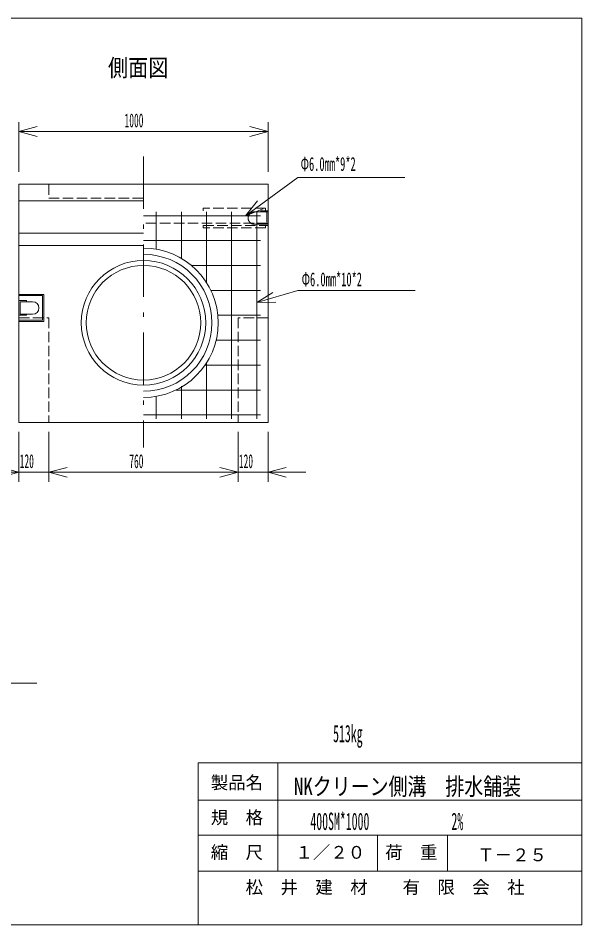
# Model space of a CAD drawing. Units: millimetres, scale not verified. Extents: x 122 to 5212, y 84 to 3724.
# Drawn here: x 2949 to 5212, y 84 to 3724 of the extents above; entities that cross this region are included whole.
import ezdxf
from ezdxf.enums import TextEntityAlignment as Align

# ---------------------------------------------------------------- set-up
doc = ezdxf.new("R2010")
doc.units = ezdxf.units.MM
doc.header["$LTSCALE"] = 7
doc.linetypes.add('USER1', pattern=[8, 6, -2])
doc.linetypes.add('USER2', pattern=[50.5, 30, -9, 2.5, -9])
for name, color, linetype, lineweight in [('1', 7, 'Continuous', 18), ('17', 7, 'Continuous', 18), ('18', 7, 'Continuous', 18)]:
    doc.layers.add(name, color=color, linetype=linetype, lineweight=lineweight)
doc.styles.add('ＭＳ ゴシック', font='')
doc.styles.get('ＭＳ ゴシック').set_extended_font_data('MS Gothic')

msp = doc.modelspace()

# ---------------------------------------------------------------- linework, layer by layer
at = {"layer": '1'}
for p, q in [((5212, 3724), (122, 3724)), ((5212, 84), (5212, 3724)), ((2952, 3307), (2952, 3107)), ((2952, 3307), (2952, 3107)), ((2952, 3269), (3025.41, 3288.67)), ((2952, 3269), (3025.41, 3288.67)), ((3952, 3269), (3878.59, 3288.67)), ((3952, 3269), (3878.59, 3288.67)), ((3952, 3307), (3952, 3107)), ((3952, 3307), (3952, 3107)), ((2952, 3269), (3952, 3269)), ((2952, 3269), (3025.41, 3249.33)), ((2952, 3269), (3952, 3269)), ((2952, 3269), (3025.41, 3249.33)), ((3952, 3269), (3878.59, 3249.33)), ((3952, 3269), (3878.59, 3249.33)), ((2952, 2101), (2952, 3057)), ((2952, 3057), (3952, 3057)), ((3952, 2101), (3952, 3057)), ((2952, 2991), (3452, 2991)), ((2952, 2861), (3452, 2861)), ((3452, 2811), (2952, 2811)), ((2952, 2615), (3052, 2615)), ((2952, 2610), (3047, 2610)), ((2982, 2590), (2952, 2590)), ((2982, 2585.5), (2956.5, 2585.5)), ((2956.5, 2585.5), (2956.5, 2535.5)), ((2982, 2590), (2982, 2585.5)), ((2982, 2585.5), (2987, 2585.5)), ((2982, 2585.5), (3007, 2585.5)), ((3047, 2610), (3047, 2511)), ((3052, 2506), (3052, 2615)), ((2982, 2531), (2952, 2531)), ((2956.5, 2535.5), (2982, 2535.5)), ((2982, 2535.5), (2982, 2531)), ((2987, 2535.5), (2982, 2535.5)), ((3007, 2535.5), (2982, 2535.5)), ((3047, 2511), (2952, 2511)), ((2952, 2506), (3052, 2506)), ((3952, 2101), (2952, 2101)), ((2952, 1863), (2952, 2063)), ((3072, 1863), (3072, 2063)), ((3072, 1863), (3072, 2063)), ((3832, 1863), (3832, 2063)), ((3832, 1863), (3832, 2063)), ((3952, 1863), (3952, 2063)), ((2800, 1901), (3224, 1901)), ((2952, 1901), (2878.59, 1920.67)), ((2952, 1901), (2878.59, 1881.33)), ((3072, 1901), (3145.41, 1920.67)), ((3072, 1901), (3145.41, 1920.67)), ((3072, 1901), (3145.41, 1881.33)), ((3072, 1901), (3832, 1901)), ((3072, 1901), (3145.41, 1881.33)), ((3680, 1901), (4104, 1901)), ((3832, 1901), (3758.59, 1920.67)), ((3832, 1901), (3758.59, 1920.67)), ((3832, 1901), (3758.59, 1881.33)), ((3832, 1901), (3758.59, 1881.33)), ((3952, 1901), (4025.41, 1920.67)), ((3952, 1901), (4025.41, 1881.33)), ((2600, 1054), (3024, 1054)), ((3672, 734), (3672, 84)), ((3672, 734), (5212, 734)), ((3992, 734), (3992, 299.612)), ((3672, 584), (5212, 584)), ((3672, 444), (5212, 444)), ((4392, 444), (4392, 299.612)), ((4672, 444), (4672, 299.612)), ((3672, 299.612), (5212, 299.612)), ((122, 84), (5212, 84))]:
    msp.add_line(p, q, dxfattribs=at)
at = {"layer": '1', "linetype": 'USER2'}
msp.add_line((3452, 3169), (3452, 2001), dxfattribs=at)
at = {"layer": '1', "linetype": 'USER1'}
for p, q in [((3072, 3057), (3072, 3001.78)), ((3072, 3001.78), (3452, 3001.78)), ((3942, 2961), (3692, 2961)), ((3692, 2961), (3692, 2951)), ((3952, 2951), (3922, 2951)), ((3942, 2951), (3942, 2961)), ((3922, 2946.5), (3897, 2946.5)), ((3952, 2946.5), (3922, 2946.5)), ((3922, 2946.5), (3922.5, 2946.5)), ((3947.5, 2946.5), (3947.5, 2896.5)), ((3952, 2901), (3452, 2901)), ((3692, 2882), (3692, 2892)), ((3692, 2892), (3922, 2892)), ((3942, 2882), (3692, 2882)), ((3897, 2896.5), (3922, 2896.5)), ((3952, 2896.5), (3922, 2896.5)), ((3922.5, 2896.5), (3922, 2896.5)), ((3952, 2892), (3922, 2892)), ((3942, 2892), (3942, 2882)), ((2952, 2521), (3072, 2521)), ((3072, 2521), (3072, 2101)), ((3952, 2521), (3832, 2521)), ((3832, 2521), (3832, 2101))]:
    msp.add_line(p, q, dxfattribs=at)
for start, end in [(90, 180), (180, 270)]:
    msp.add_arc((3897, 2921.5), 25, start, end, dxfattribs=at)
at = {"layer": '1'}
for centre, radius, start, end in [((3452, 2501), 250, 90, 270), ((3452, 2501), 230, 90, 270), ((3452, 2501), 250, 270, 90), ((3452, 2501), 250, 270, 90), ((3452, 2501), 230, 270, 90), ((3452, 2501), 230, 270, 90), ((3007, 2560.5), 25, 0, 90), ((3007, 2560.5), 25, 270, 0)]:
    msp.add_arc(centre, radius, start, end, dxfattribs=at)
at = {"layer": '17'}
for p, q in [((3862, 2931), (4072, 3084)), ((4072, 3084), (4501, 3084)), ((3862, 2931), (3909.75, 2990.126)), ((3862, 2931), (3932.916, 2958.33)), ((3922, 2931), (3452, 2931)), ((3922, 2831), (3452, 2831)), ((3922, 2731), (3644.614, 2731)), ((3922, 2631), (3722.37, 2631)), ((3922, 2531), (3750.496, 2531)), ((3922, 2431), (3743.719, 2431)), ((3922, 2331), (3699.184, 2331)), ((3922, 2231), (3582.767, 2231)), ((3922, 2131), (3452, 2131))]:
    msp.add_line(p, q, dxfattribs=at)
at = {"layer": '18'}
for p, q in [((3503, 2796.633), (3503, 2946)), ((3604, 2946), (3604, 2759.643)), ((3705, 2662.217), (3705, 2946)), ((3806, 2946), (3806, 2116)), ((3907, 2946), (3907, 2116)), ((3907, 2582.516), (4072, 2631)), ((3907, 2582.516), (3971.887, 2622.085)), ((4072, 2631), (4543.159, 2631)), ((3907, 2582.516), (3982.978, 2584.34)), ((3705, 2116), (3705, 2339.783)), ((3604, 2246), (3604, 2116)), ((3503, 2116), (3503, 2205.367))]:
    msp.add_line(p, q, dxfattribs=at)
for radius in [300, 275]:
    msp.add_arc((3452, 2501), radius, 270, 90, dxfattribs=at)

# ---------------------------------------------------------------- texts
at = {"layer": '1', "style": 'ＭＳ ゴシック'}
for s, height, width, p in [('側面図', 69.65, 0.85, (3309.5, 3469)), ('1000', 55.72, 0.5, (3376, 3269)), ('1000', 55.72, 0.5, (3376, 3269)), ('120', 55.72, 0.5, (2955, 1901)), ('760', 55.72, 0.5, (3395, 1901)), ('120', 55.72, 0.5, (3835, 1901)), ('513kg', 69.65, 0.5, (4213.25, 796.5)), ('NKクリーン側溝\u3000排水舗装', 69.65, 0.8, (4056.002, 584)), ('400SM*1000', 69.65, 0.5, (4122, 444)), ('2%', 69.65, 0.5, (4688.383, 444))]:
    msp.add_text(s, height=height, dxfattribs=dict(at, width=width)).set_placement(p, align=Align.BOTTOM_LEFT)
for s, p in [('製品名', (3722, 614)), ('規\u3000格', (3722, 474)), ('縮\u3000尺\u3000\u3000\u3000\u3000\u3000\u3000\u3000荷\u3000重', (3722, 334)), ('１／２０', (4062, 334)), ('Ｔ－２５', (4792, 324)), ('\u3000\u3000松\u3000井\u3000建\u3000材\u3000\u3000有\u3000限\u3000会\u3000社', (3722, 194))]:
    msp.add_text(s, height=51.32, dxfattribs=at).set_placement(p, align=Align.BOTTOM_LEFT)
at = {"layer": '17', "style": 'ＭＳ ゴシック', "width": 0.55}
msp.add_text('Φ6.0mm*9*2', height=55.72, dxfattribs=at).set_placement((4083, 3094), align=Align.BOTTOM_LEFT)
at = {"layer": '18', "style": 'ＭＳ ゴシック', "width": 0.55}
msp.add_text('Φ6.0mm*10*2', height=55.72, dxfattribs=at).set_placement((4087.159, 2631), align=Align.BOTTOM_LEFT)

doc.saveas('drawing.dxf')
